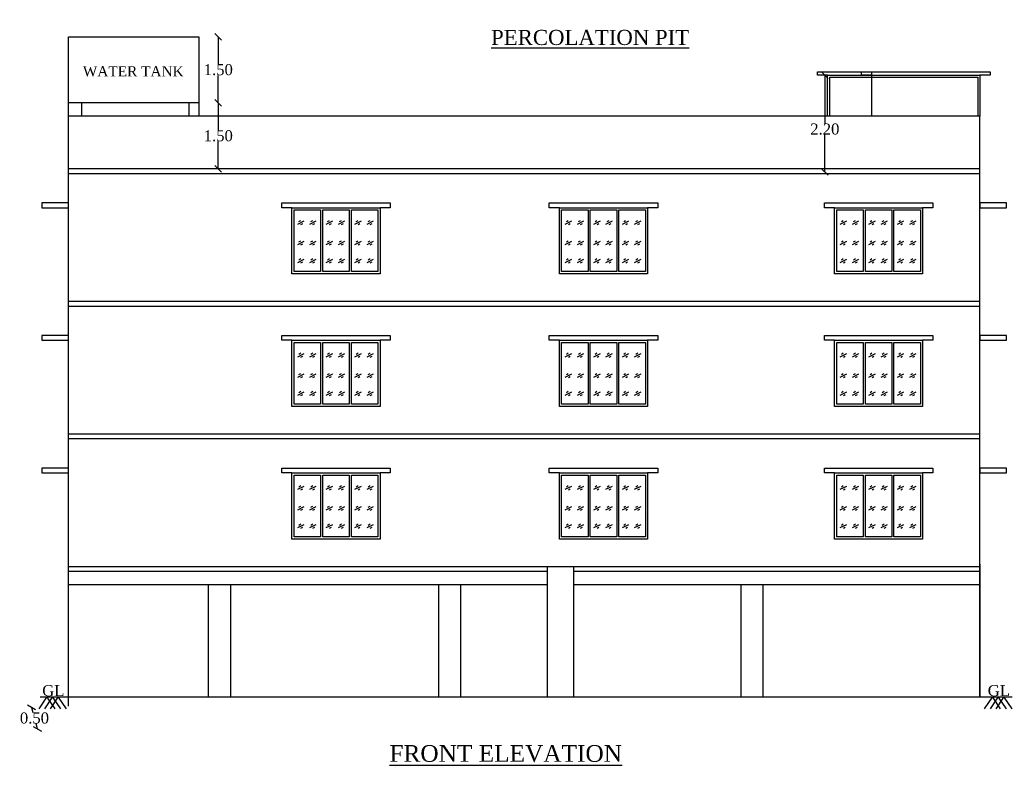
# Model space of a CAD drawing. Header units: metres. Extents: x 0 to 230, y 0 to 91.
# Drawn here: x 11.85 to 34.37, y 41.58 to 58.49 of the extents above; entities that cross this region are included whole.
import ezdxf
from ezdxf.enums import TextEntityAlignment as Align

# ---------------------------------------------------------------- set-up
doc = ezdxf.new("R2010")
doc.units = ezdxf.units.M
doc.header["$MEASUREMENT"] = 0
doc.header["$PDMODE"] = 33
doc.header["$PDSIZE"] = -3
doc.styles.add('Isa-', font='times.ttf')
doc.styles.add('ROMAND', font='romand.shx', dxfattribs={"width": 0.75})
doc.styles.get("Standard").update_dxf_attribs({"font": 'times.ttf', "height": 0.25})
doc.dimstyles.new('ISO-25', dxfattribs={"dimscale": 0, "dimtxt": 0.25, "dimasz": 0.15, "dimexe": 1.25, "dimexo": 0.625, "dimgap": 0, "dimtad": 0, "dimtih": 1, "dimtoh": 1, "dimzin": 1, "dimdsep": 46, "dimtxsty": 'Standard', "dimblk": 'OBLIQUE', "dimcen": 0, "dimse1": 1, "dimse2": 1, "dimclrd": 1, "dimclrt": 3, "dimadec": 0, "dimazin": 2, "dimtfac": 1, "dimtix": 1, "dimtofl": 0, "dimtmove": 0, "dimatfit": 3, "dimfxl": 0, "dimtolj": 1, "dimarcsym": 0})
doc.dimstyles.new('STANDARD_WS', dxfattribs={"dimtxt": 0.18, "dimasz": 0.18, "dimexe": 0.18, "dimexo": 0.0625, "dimgap": 0.09, "dimtad": 0, "dimtih": 1, "dimtoh": 1, "dimdec": 4, "dimzin": 0, "dimdsep": 46, "dimtxsty": 'Standard', "dimcen": 0.09, "dimadec": 0, "dimazin": 0, "dimtfac": 1, "dimtdec": 4, "dimtofl": 0, "dimtmove": 0, "dimatfit": 3, "dimfxl": 0, "dimtolj": 1, "dimtzin": 0, "dimarcsym": 0})
pattern_1 = [(90, (8099.40017, -1402.06743), (-0.062727021, 0.062727021), [0.016633025, -0.108821018]), (45, (8099.40017, -1402.06743), (-0.062727064, 0.062727064), [0.016633025, -0.07207644]), (135, (8099.40017, -1402.06743), (-0.062727064, -0.062727064), [0.016633025, -0.07207644])]

# ---------------------------------------------------------------- blocks, each defined once
blk = doc.blocks.new('_Oblique')
at = {"color": 0, "linetype": 'ByBlock', "lineweight": -2}
blk.add_line((-0.5, -0.5), (0.5, 0.5), dxfattribs=at)
blk = doc.blocks.new('*D142')
at = {"color": 1, "lineweight": -2}
for p, q in [((16.357, 58.108), (16.357, 57.485)), ((16.357, 56.608), (16.357, 57.23))]:
    blk.add_line(p, q, dxfattribs=at)
at = {"layer": 'Defpoints', "color": 0}
for p in [(15.917, 58.108), (15.917, 56.608), (16.357, 56.608)]:
    blk.add_point(p, dxfattribs=at)
at = {"color": 1, "lineweight": -2, "xscale": 0.15, "yscale": 0.15, "zscale": 0.15}
for p, rotation in [((16.357, 58.108), 90), ((16.357, 56.608), 270)]:
    blk.add_blockref('_Oblique', p, dxfattribs=dict(at, rotation=rotation))
at = {"color": 3, "insert": (16.357, 57.358), "char_height": 0.25, "attachment_point": 5}
blk.add_mtext('\\A1;1.50', dxfattribs=at)
blk = doc.blocks.new('*D48')
at = {"color": 1, "lineweight": -2}
for p, q in [((16.357, 56.608), (16.357, 55.985)), ((16.357, 55.108), (16.357, 55.73))]:
    blk.add_line(p, q, dxfattribs=at)
at = {"layer": 'Defpoints', "color": 0}
for p in [(15.917, 56.608), (15.917, 55.108), (16.357, 55.108)]:
    blk.add_point(p, dxfattribs=at)
at = {"color": 1, "lineweight": -2, "xscale": 0.15, "yscale": 0.15, "zscale": 0.15}
for p, rotation in [((16.357, 56.608), 90), ((16.357, 55.108), 270)]:
    blk.add_blockref('_Oblique', p, dxfattribs=dict(at, rotation=rotation))
at = {"color": 3, "insert": (16.357, 55.858), "char_height": 0.25, "attachment_point": 5}
blk.add_mtext('\\A1;1.50', dxfattribs=at)
blk = doc.blocks.new('*D49')
at = {"color": 1, "lineweight": -2}
for p, q in [((30.118, 57.238), (30.118, 56.138)), ((30.118, 55.038), (30.118, 55.883))]:
    blk.add_line(p, q, dxfattribs=at)
at = {"layer": 'Defpoints', "color": 0}
for p in [(30.118, 57.238), (30.118, 55.038), (30.118, 55.038)]:
    blk.add_point(p, dxfattribs=at)
at = {"color": 1, "lineweight": -2, "xscale": 0.15, "yscale": 0.15, "zscale": 0.15}
for p, rotation in [((30.118, 57.238), 90), ((30.118, 55.038), 270)]:
    blk.add_blockref('_Oblique', p, dxfattribs=dict(at, rotation=rotation))
at = {"color": 3, "insert": (30.118, 56.011), "char_height": 0.25, "attachment_point": 5}
blk.add_mtext('\\A1;2.20', dxfattribs=at)
blk = doc.blocks.new('*D50')
at = {"color": 1, "lineweight": -2}
for p, q in [((12.119, 42.883), (12.15, 42.77)), ((12.253, 42.402), (12.222, 42.515))]:
    blk.add_line(p, q, dxfattribs=at)
at = {"layer": 'Defpoints', "color": 0}
for p in [(13.179, 43.18), (12.119, 42.883), (13.314, 42.698)]:
    blk.add_point(p, dxfattribs=at)
at = {"color": 1, "lineweight": -2, "xscale": 0.15, "yscale": 0.15, "zscale": 0.15}
for p, rotation in [((12.119, 42.883), 105.6239824092831), ((12.253, 42.402), 285.6239824092831)]:
    blk.add_blockref('_Oblique', p, dxfattribs=dict(at, rotation=rotation))
at = {"color": 3, "insert": (12.186, 42.643), "char_height": 0.25, "attachment_point": 5}
blk.add_mtext('\\A1;0.50', dxfattribs=at)
blk = doc.blocks.new('*D9')
at = {"color": 0, "lineweight": -2}
for p, q in [((8322.73, -1324.478), (8322.612, -1324.478)), ((8322.792, -1324.478), (8322.792, -1324.378)), ((8322.73, -1324.583), (8322.612, -1324.583)), ((8322.792, -1324.583), (8322.792, -1324.683))]:
    blk.add_line(p, q, dxfattribs=at)
at = {"layer": 'Defpoints', "color": 0}
for p in [(8322.792, -1324.478), (8322.792, -1324.583), (8322.792, -1324.583)]:
    blk.add_point(p, dxfattribs=at)
at = {"color": 0, "lineweight": -2, "xscale": 0.1, "yscale": 0.1, "zscale": 0.1}
for p, rotation in [((8322.792, -1324.478), 270), ((8322.792, -1324.583), 90)]:
    blk.add_blockref('_Oblique', p, dxfattribs=dict(at, rotation=rotation))
at = {"color": 3, "lineweight": 25, "insert": (8322.502, -1324.627), "char_height": 0.23, "attachment_point": 5}
blk.add_mtext('\\A1;.075', dxfattribs=at)
blk = doc.blocks.new('*D10')
at = {"color": 0, "lineweight": -2}
for p, q in [((8322.665, -1326.049), (8322.547, -1326.049)), ((8322.727, -1326.049), (8322.727, -1329.404)), ((8322.727, -1333.174), (8322.727, -1329.819)), ((8322.665, -1333.174), (8322.547, -1333.174))]:
    blk.add_line(p, q, dxfattribs=at)
at = {"layer": 'Defpoints', "color": 0}
for p in [(8322.727, -1326.049), (8322.727, -1333.174), (8322.727, -1333.174)]:
    blk.add_point(p, dxfattribs=at)
at = {"color": 0, "lineweight": -2, "xscale": 0.1, "yscale": 0.1, "zscale": 0.1}
for p, rotation in [((8322.727, -1326.049), 90), ((8322.727, -1333.174), 270)]:
    blk.add_blockref('_Oblique', p, dxfattribs=dict(at, rotation=rotation))
at = {"color": 3, "insert": (8322.727, -1329.612), "char_height": 0.23, "attachment_point": 5}
blk.add_mtext('\\A1;5.40', dxfattribs=at)
blk = doc.blocks.new('*D11')
at = {"color": 0, "lineweight": -2}
for p, q in [((8322.657, -1325.211), (8322.539, -1325.211)), ((8322.719, -1325.211), (8322.719, -1325.318)), ((8322.657, -1325.84), (8322.539, -1325.84)), ((8322.719, -1325.84), (8322.719, -1325.733))]:
    blk.add_line(p, q, dxfattribs=at)
at = {"layer": 'Defpoints', "color": 0}
for p in [(8322.719, -1325.211), (8322.719, -1325.84), (8322.719, -1325.84)]:
    blk.add_point(p, dxfattribs=at)
at = {"color": 0, "lineweight": -2, "xscale": 0.1, "yscale": 0.1, "zscale": 0.1}
for p, rotation in [((8322.719, -1325.211), 90), ((8322.719, -1325.84), 270)]:
    blk.add_blockref('_Oblique', p, dxfattribs=dict(at, rotation=rotation))
at = {"color": 3, "lineweight": 25, "insert": (8322.719, -1325.526), "char_height": 0.23, "attachment_point": 5}
blk.add_mtext('\\A1;0.45', dxfattribs=at)
blk = doc.blocks.new('*D12')
at = {"color": 0, "lineweight": -2}
for p, q in [((8322.908, -1323.002), (8322.908, -1322.884)), ((8323.886, -1323.002), (8323.886, -1322.884)), ((8322.908, -1323.064), (8323.008, -1323.064)), ((8323.886, -1323.064), (8323.785, -1323.064))]:
    blk.add_line(p, q, dxfattribs=at)
at = {"layer": 'Defpoints', "color": 0}
for p in [(8322.908, -1323.064), (8323.886, -1323.064), (8323.886, -1323.064)]:
    blk.add_point(p, dxfattribs=at)
at = {"color": 0, "lineweight": -2, "xscale": 0.1, "yscale": 0.1, "zscale": 0.1, "rotation": 180}
blk.add_blockref('_Oblique', (8322.908, -1323.064), dxfattribs=at)
at = {"color": 0, "lineweight": -2, "xscale": 0.1, "yscale": 0.1, "zscale": 0.1}
blk.add_blockref('_Oblique', (8323.886, -1323.064), dxfattribs=at)
at = {"color": 3, "lineweight": 25, "insert": (8323.397, -1323.064), "char_height": 0.23, "attachment_point": 5}
blk.add_mtext('\\A1;0.70', dxfattribs=at)
blk = doc.blocks.new('PQA')
at = {"lineweight": 25}
h = blk.add_hatch(dxfattribs=at)
h.set_pattern_fill('HEX', scale=0.010477, style=0)
h.set_pattern_definition([(0, (8077.306964, -1401.19121), (0, 0.057618474), [0.03326605, -0.066532098]), (120, (8077.306964, -1401.19121), (-0.049899062, -0.028809237), [0.03326605, -0.066532098]), (60, (8077.34023, -1401.19121), (-0.049899062, 0.028809237), [0.03326605, -0.066532098])])
h.paths.add_polyline_path([(8323.047, -1322.275, 1), (8323.746, -1322.275, 1)])
h = blk.add_hatch(dxfattribs=at)
h.set_pattern_fill('CROSS', scale=0.003492, style=0)
h.set_pattern_definition([(0, (8099.40017, -1402.067428), (0.0221773661, 0.0221773661), [0.011088683, -0.033266049]), (90, (8099.405715, -1402.072972), (-0.0221773661, 0.0221773661), [0.011088683, -0.033266049])])
h.paths.add_polyline_path([(8323.245, -1324.478), (8323.245, -1324.583), (8323.344, -1324.583), (8323.344, -1324.478)])
h.paths.add_polyline_path([(8323.455, -1324.478), (8323.371, -1324.478), (8323.371, -1324.583), (8323.455, -1324.583)])
h.paths.add_polyline_path([(8323.481, -1324.583), (8323.57, -1324.583), (8323.57, -1324.478), (8323.481, -1324.478)])
h.paths.add_polyline_path([(8323.597, -1324.583), (8323.671, -1324.583), (8323.671, -1324.478), (8323.597, -1324.478)])
h.paths.add_polyline_path([(8323.697, -1324.583), (8323.886, -1324.583), (8323.886, -1324.478), (8323.697, -1324.478)])
h.paths.add_polyline_path([(8323.09, -1324.478), (8322.909, -1324.478), (8322.909, -1324.583), (8323.09, -1324.583)])
h.paths.add_polyline_path([(8323.117, -1324.583), (8323.218, -1324.583), (8323.218, -1324.478), (8323.117, -1324.478)])
h = blk.add_hatch(dxfattribs=at)
h.set_pattern_fill('STEEL', scale=0.034925, style=0)
h.set_pattern_definition([(45, (8099.40017, -1402.06743), (-0.07840883, 0.07840883), []), (45, (8099.40017, -1402.01198), (-0.07840883, 0.07840883), [])])
h.paths.add_polyline_path([(8323.886, -1324.583), (8323.744, -1324.583), (8323.553, -1325.84), (8323.694, -1325.84)])
h.paths.add_polyline_path([(8323.1, -1325.84), (8323.242, -1325.84), (8323.05, -1324.583), (8322.909, -1324.583)])
h = blk.add_hatch(dxfattribs=at)
h.set_pattern_fill('GRASS', scale=0.010477, style=0)
h.set_pattern_definition([(90, (8099.40017, -1402.06743), (-0.18818106, 0.18818106), [0.04989907, -0.32646305]), (45, (8099.40017, -1402.06743), (-0.1881812, 0.1881812), [0.04989907, -0.21622932]), (135, (8099.40017, -1402.06743), (-0.1881812, -0.1881812), [0.04989907, -0.21622932])])
h.paths.add_polyline_path([(8323.744, -1324.583), (8323.05, -1324.583), (8323.146, -1325.211), (8323.648, -1325.211)])
h = blk.add_hatch(dxfattribs=at)
h.set_pattern_fill('GRASS', scale=0.003492, style=0)
h.set_pattern_definition(pattern_1)
h.paths.add_polyline_path([(8323.744, -1324.583), (8323.05, -1324.583), (8323.146, -1325.211), (8323.648, -1325.211)])
h = blk.add_hatch(dxfattribs=at)
h.set_pattern_fill('HEX', scale=0.010477, style=0)
h.set_pattern_definition([(0, (8099.40017, -1402.06743), (0, 0.057618474), [0.03326605, -0.066532098]), (120, (8099.40017, -1402.06743), (-0.049899062, -0.028809237), [0.03326605, -0.066532098]), (60, (8099.43344, -1402.06743), (-0.049899062, 0.028809237), [0.03326605, -0.066532098])])
h.paths.add_polyline_path([(8323.648, -1325.211), (8323.146, -1325.211), (8323.242, -1325.84), (8323.553, -1325.84)])
h = blk.add_hatch(dxfattribs=at)
h.set_pattern_fill('GRASS', scale=0.003492, style=0)
h.set_pattern_definition(pattern_1)
h.paths.add_polyline_path([(8323.834, -1326.049), (8323.834, -1325.84), (8323.554, -1325.84), (8323.554, -1326.049)])
h.paths.add_polyline_path([(8323.24, -1325.84), (8322.961, -1325.84), (8322.961, -1326.049), (8323.24, -1326.049)])
h = blk.add_hatch(dxfattribs=at)
h.set_pattern_fill('GRASS', scale=0.003492, style=0)
h.set_pattern_definition(pattern_1)
h.paths.add_polyline_path([(8323.554, -1325.84), (8323.24, -1325.84), (8323.24, -1333.174), (8323.554, -1333.174)])
at = {"color": 7, "lineweight": 25}
for p, q in [((8323.521, -1324.478), (8324.352, -1323.94)), ((8324.352, -1323.94), (8324.417, -1323.94)), ((8322.909, -1324.478), (8322.909, -1324.583)), ((8322.909, -1324.478), (8323.886, -1324.478)), ((8323.09, -1324.478), (8323.09, -1324.583)), ((8323.117, -1324.478), (8323.117, -1324.583)), ((8323.218, -1324.478), (8323.218, -1324.583)), ((8323.245, -1324.478), (8323.245, -1324.583)), ((8323.344, -1324.478), (8323.344, -1324.583)), ((8323.371, -1324.478), (8323.371, -1324.583)), ((8323.455, -1324.478), (8323.455, -1324.583)), ((8323.481, -1324.478), (8323.481, -1324.583)), ((8323.524, -1324.924), (8324.352, -1324.397)), ((8323.57, -1324.478), (8323.57, -1324.583)), ((8323.597, -1324.478), (8323.597, -1324.583)), ((8323.671, -1324.478), (8323.671, -1324.583)), ((8323.697, -1324.478), (8323.697, -1324.583)), ((8323.886, -1324.478), (8323.886, -1324.583)), ((8324.352, -1324.406), (8324.417, -1324.406)), ((8322.909, -1324.583), (8323.886, -1324.583)), ((8322.909, -1324.583), (8323.1, -1325.84)), ((8323.05, -1324.583), (8323.242, -1325.84)), ((8323.744, -1324.583), (8323.553, -1325.84)), ((8323.886, -1324.583), (8323.694, -1325.84)), ((8323.146, -1325.211), (8323.648, -1325.211)), ((8323.497, -1325.809), (8324.352, -1325.32)), ((8324.352, -1325.32), (8324.417, -1325.32)), ((8322.961, -1325.84), (8322.961, -1326.049)), ((8322.961, -1325.84), (8323.834, -1325.84)), ((8323.24, -1325.84), (8323.24, -1333.174)), ((8323.554, -1325.84), (8323.554, -1333.174)), ((8323.834, -1326.069), (8324.352, -1325.79)), ((8323.834, -1325.84), (8323.834, -1326.049)), ((8324.352, -1325.79), (8324.417, -1325.79)), ((8322.961, -1326.049), (8323.24, -1326.049)), ((8323.554, -1326.049), (8323.834, -1326.049)), ((8323.24, -1326.259), (8323.554, -1326.259)), ((8323.461, -1326.168), (8324.352, -1326.519)), ((8324.352, -1326.519), (8324.417, -1326.519)), ((8323.554, -1327.789), (8324.445, -1328.141)), ((8324.445, -1328.141), (8324.51, -1328.141)), ((8323.24, -1333.174), (8323.554, -1333.174))]:
    blk.add_line(p, q, dxfattribs=at)
for radius in [0.489, 0.349]:
    blk.add_circle((8323.397, -1322.275), radius, dxfattribs=at)
at = {"color": 7, "lineweight": 25, "style": 'ROMAND', "width": 0.75}
blk.add_text('%%UPLAN', height=0.352, dxfattribs=at).set_placement((8322.892, -1323.913))
at = {"color": 7, "lineweight": 25}
for s, height, p in [('BRICK WORK IN CM 1:6 & PLASTERING', 0.176, (8324.268, -1323.607)), ('PERFORATED R.C.C SLAB 3" Tk.', 0.176, (8324.504, -1324.065)), ('SAND FILLING', 0.176, (8324.504, -1324.531)), ('BRICK JELLY 1" Tk.', 0.176, (8324.504, -1325.446)), ('PCC 1:4:8  FOUNDATION', 0.176, (8324.504, -1325.915)), ('FILLED WITH PEBBLES 0.30M DEEP', 0.176, (8324.199, -1326.83)), ('250MM DIA PILE UPTO 5.40M DEEP ', 0.176, (8324.504, -1328.053)), ('FILLED WITH  BRICK BATS.', 0.176, (8324.504, -1328.5)), ('%%UPERCOLATION PIT', 0.352, (8323.27, -1335.229))]:
    blk.add_text(s, height=height, dxfattribs=at).set_placement(p)
at = {"color": 7}
blk.add_text('%%USECTION OF RAIN WATER', height=0.352, dxfattribs=at).set_placement((8322.076, -1334.398))
at = {"color": 7, "lineweight": 25}
dim = blk.add_linear_dim(base=(8323.886, -1323.064), p1=(8322.908, -1323.064), p2=(8323.886, -1323.064), text='0.70', dimstyle='STANDARD_WS', override={"dimtxt": 0.23, "dimasz": 0.1, "dimdec": 2, "dimblk1": 'OBLIQUE', "dimblk2": 'OBLIQUE', "dimsah": 1, "dimclrt": 3}, dxfattribs=at)
dim.commit()
dim.dimension.update_dxf_attribs({"geometry": '*D12', "text_midpoint": (8323.397, -1323.064)})
dim = blk.add_linear_dim(base=(8322.792, -1324.583), p1=(8322.792, -1324.478), p2=(8322.792, -1324.583), angle=90, text='.075', dimstyle='STANDARD_WS', override={"dimtxt": 0.23, "dimasz": 0.1, "dimdec": 2, "dimblk1": 'Oblique', "dimblk2": 'Oblique', "dimsah": 1, "dimclrt": 3, "dimtmove": 2}, dxfattribs=at)
dim.commit()
dim.dimension.update_dxf_attribs({"geometry": '*D9', "text_midpoint": (8322.502, -1324.627), "dimtype": 128})
dim = blk.add_linear_dim(base=(8322.719, -1325.84), p1=(8322.719, -1325.211), p2=(8322.719, -1325.84), angle=90, text='0.45', dimstyle='STANDARD_WS', override={"dimtxt": 0.23, "dimasz": 0.1, "dimdec": 2, "dimblk1": 'OBLIQUE', "dimblk2": 'OBLIQUE', "dimsah": 1, "dimclrt": 3}, dxfattribs=at)
dim.commit()
dim.dimension.update_dxf_attribs({"geometry": '*D11', "text_midpoint": (8322.719, -1325.526)})
at = {"color": 7}
dim = blk.add_linear_dim(base=(8322.727, -1333.174), p1=(8322.727, -1326.049), p2=(8322.727, -1333.174), angle=90, text='5.40', dimstyle='STANDARD_WS', override={"dimtxt": 0.23, "dimasz": 0.1, "dimdec": 2, "dimblk1": 'OBLIQUE', "dimblk2": 'OBLIQUE', "dimsah": 1, "dimclrt": 3}, dxfattribs=at)
dim.commit()
dim.dimension.update_dxf_attribs({"geometry": '*D10', "text_midpoint": (8322.727, -1329.612)})

msp = doc.modelspace()

# ---------------------------------------------------------------- linework, layer by layer
at = {"color": 7}
for p, q in [((29.948, 57.238), (29.948, 57.308)), ((29.948, 57.308), (33.868, 57.308)), ((30.178, 57.238), (29.948, 57.238)), ((30.948, 57.238), (30.948, 57.308)), ((31.178, 57.238), (30.948, 57.238)), ((31.178, 57.308), (31.178, 56.308)), ((33.868, 57.238), (33.638, 57.238)), ((33.868, 57.308), (33.868, 57.238)), ((12.957, 42.918), (12.957, 56.608)), ((13.257, 56.608), (13.257, 56.308)), ((15.687, 56.608), (15.687, 56.308)), ((15.917, 56.608), (15.917, 56.308)), ((33.638, 56.308), (12.957, 56.308)), ((33.638, 43.118), (33.638, 56.308)), ((33.638, 55.108), (12.957, 55.108)), ((33.638, 54.998), (12.957, 54.998)), ((33.638, 52.098), (12.957, 52.098)), ((33.638, 51.988), (12.957, 51.988)), ((33.638, 49.088), (12.957, 49.088)), ((33.638, 48.978), (12.957, 48.978)), ((33.638, 46.078), (12.957, 46.078)), ((23.817, 45.968), (12.957, 45.968)), ((23.817, 46.078), (23.817, 43.118)), ((24.417, 46.078), (24.417, 43.118)), ((33.638, 45.968), (24.417, 45.968)), ((33.638, 46.14), (33.638, 43.118)), ((23.817, 45.668), (12.957, 45.668)), ((16.131, 45.668), (16.131, 43.118)), ((16.631, 45.668), (16.631, 43.118)), ((21.353, 45.668), (21.353, 43.118)), ((21.853, 45.668), (21.853, 43.118)), ((33.638, 45.668), (24.417, 45.668)), ((28.214, 45.668), (28.214, 43.118)), ((28.714, 45.668), (28.714, 43.118)), ((12.957, 43.118), (12.318, 43.118)), ((34.368, 43.118), (12.957, 43.118))]:
    msp.add_line(p, q, dxfattribs=at)
at = {"color": 30, "lineweight": -3}
for p, q in [((18.158, 53.856), (18.304, 53.929)), ((18.184, 53.914), (18.227, 53.94)), ((18.229, 53.844), (18.272, 53.868)), ((18.433, 53.856), (18.579, 53.929)), ((18.459, 53.914), (18.501, 53.94)), ((18.503, 53.844), (18.547, 53.868)), ((18.808, 53.856), (18.954, 53.929)), ((18.834, 53.914), (18.877, 53.94)), ((18.879, 53.844), (18.922, 53.868)), ((19.083, 53.856), (19.229, 53.929)), ((19.109, 53.914), (19.151, 53.94)), ((19.153, 53.844), (19.197, 53.868)), ((19.458, 53.856), (19.604, 53.929)), ((19.484, 53.914), (19.527, 53.94)), ((19.529, 53.844), (19.572, 53.868)), ((19.733, 53.856), (19.879, 53.929)), ((19.759, 53.914), (19.801, 53.94)), ((19.803, 53.844), (19.847, 53.868)), ((24.229, 53.856), (24.375, 53.929)), ((24.255, 53.914), (24.297, 53.94)), ((24.3, 53.844), (24.343, 53.868)), ((24.503, 53.856), (24.649, 53.929)), ((24.53, 53.914), (24.572, 53.94)), ((24.574, 53.844), (24.618, 53.868)), ((24.879, 53.856), (25.025, 53.929)), ((24.905, 53.914), (24.947, 53.94)), ((24.95, 53.844), (24.993, 53.868)), ((25.153, 53.856), (25.299, 53.929)), ((25.18, 53.914), (25.222, 53.94)), ((25.224, 53.844), (25.268, 53.868)), ((25.529, 53.856), (25.675, 53.929)), ((25.555, 53.914), (25.597, 53.94)), ((25.6, 53.844), (25.643, 53.868)), ((25.803, 53.856), (25.949, 53.929)), ((25.83, 53.914), (25.872, 53.94)), ((25.874, 53.844), (25.918, 53.868)), ((30.468, 53.856), (30.614, 53.929)), ((30.495, 53.914), (30.537, 53.94)), ((30.539, 53.844), (30.583, 53.868)), ((30.743, 53.856), (30.889, 53.929)), ((30.769, 53.914), (30.812, 53.94)), ((30.814, 53.844), (30.857, 53.868)), ((31.118, 53.856), (31.264, 53.929)), ((31.145, 53.914), (31.187, 53.94)), ((31.189, 53.844), (31.233, 53.868)), ((31.393, 53.856), (31.539, 53.929)), ((31.419, 53.914), (31.462, 53.94)), ((31.464, 53.844), (31.507, 53.868)), ((31.768, 53.856), (31.914, 53.929)), ((31.795, 53.914), (31.837, 53.94)), ((31.839, 53.844), (31.883, 53.868)), ((32.043, 53.856), (32.189, 53.929)), ((32.069, 53.914), (32.112, 53.94)), ((32.114, 53.844), (32.157, 53.868)), ((18.158, 53.393), (18.304, 53.466)), ((18.184, 53.451), (18.227, 53.477)), ((18.229, 53.381), (18.272, 53.405)), ((18.433, 53.393), (18.579, 53.466)), ((18.459, 53.451), (18.501, 53.477)), ((18.503, 53.381), (18.547, 53.405)), ((18.808, 53.393), (18.954, 53.466)), ((18.834, 53.451), (18.877, 53.477)), ((18.879, 53.381), (18.922, 53.405)), ((19.083, 53.393), (19.229, 53.466)), ((19.109, 53.451), (19.151, 53.477)), ((19.153, 53.381), (19.197, 53.405)), ((19.458, 53.393), (19.604, 53.466)), ((19.484, 53.451), (19.527, 53.477)), ((19.529, 53.381), (19.572, 53.405)), ((19.733, 53.393), (19.879, 53.466)), ((19.759, 53.451), (19.801, 53.477)), ((19.803, 53.381), (19.847, 53.405)), ((24.229, 53.393), (24.375, 53.466)), ((24.255, 53.451), (24.297, 53.477)), ((24.3, 53.381), (24.343, 53.405)), ((24.503, 53.393), (24.649, 53.466)), ((24.53, 53.451), (24.572, 53.477)), ((24.574, 53.381), (24.618, 53.405)), ((24.879, 53.393), (25.025, 53.466)), ((24.905, 53.451), (24.947, 53.477)), ((24.95, 53.381), (24.993, 53.405)), ((25.153, 53.393), (25.299, 53.466)), ((25.18, 53.451), (25.222, 53.477)), ((25.224, 53.381), (25.268, 53.405)), ((25.529, 53.393), (25.675, 53.466)), ((25.555, 53.451), (25.597, 53.477)), ((25.6, 53.381), (25.643, 53.405)), ((25.803, 53.393), (25.949, 53.466)), ((25.83, 53.451), (25.872, 53.477)), ((25.874, 53.381), (25.918, 53.405)), ((30.468, 53.393), (30.614, 53.466)), ((30.495, 53.451), (30.537, 53.477)), ((30.539, 53.381), (30.583, 53.405)), ((30.743, 53.393), (30.889, 53.466)), ((30.769, 53.451), (30.812, 53.477)), ((30.814, 53.381), (30.857, 53.405)), ((31.118, 53.393), (31.264, 53.466)), ((31.145, 53.451), (31.187, 53.477)), ((31.189, 53.381), (31.233, 53.405)), ((31.393, 53.393), (31.539, 53.466)), ((31.419, 53.451), (31.462, 53.477)), ((31.464, 53.381), (31.507, 53.405)), ((31.768, 53.393), (31.914, 53.466)), ((31.795, 53.451), (31.837, 53.477)), ((31.839, 53.381), (31.883, 53.405)), ((32.043, 53.393), (32.189, 53.466)), ((32.069, 53.451), (32.112, 53.477)), ((32.114, 53.381), (32.157, 53.405)), ((18.158, 52.986), (18.304, 53.059)), ((18.184, 53.044), (18.227, 53.071)), ((18.229, 52.974), (18.272, 52.998)), ((18.433, 52.986), (18.579, 53.059)), ((18.459, 53.044), (18.501, 53.071)), ((18.503, 52.974), (18.547, 52.998)), ((18.808, 52.986), (18.954, 53.059)), ((18.834, 53.044), (18.877, 53.071)), ((18.879, 52.974), (18.922, 52.998)), ((19.083, 52.986), (19.229, 53.059)), ((19.109, 53.044), (19.151, 53.071)), ((19.153, 52.974), (19.197, 52.998)), ((19.458, 52.986), (19.604, 53.059)), ((19.484, 53.044), (19.527, 53.071)), ((19.529, 52.974), (19.572, 52.998)), ((19.733, 52.986), (19.879, 53.059)), ((19.759, 53.044), (19.801, 53.071)), ((19.803, 52.974), (19.847, 52.998)), ((24.229, 52.986), (24.375, 53.059)), ((24.255, 53.044), (24.297, 53.071)), ((24.3, 52.974), (24.343, 52.998)), ((24.503, 52.986), (24.649, 53.059)), ((24.53, 53.044), (24.572, 53.071)), ((24.574, 52.974), (24.618, 52.998)), ((24.879, 52.986), (25.025, 53.059)), ((24.905, 53.044), (24.947, 53.071)), ((24.95, 52.974), (24.993, 52.998)), ((25.153, 52.986), (25.299, 53.059)), ((25.18, 53.044), (25.222, 53.071)), ((25.224, 52.974), (25.268, 52.998)), ((25.529, 52.986), (25.675, 53.059)), ((25.555, 53.044), (25.597, 53.071)), ((25.6, 52.974), (25.643, 52.998)), ((25.803, 52.986), (25.949, 53.059)), ((25.83, 53.044), (25.872, 53.071)), ((25.874, 52.974), (25.918, 52.998)), ((30.468, 52.986), (30.614, 53.059)), ((30.495, 53.044), (30.537, 53.071)), ((30.539, 52.974), (30.583, 52.998)), ((30.743, 52.986), (30.889, 53.059)), ((30.769, 53.044), (30.812, 53.071)), ((30.814, 52.974), (30.857, 52.998)), ((31.118, 52.986), (31.264, 53.059)), ((31.145, 53.044), (31.187, 53.071)), ((31.189, 52.974), (31.233, 52.998)), ((31.393, 52.986), (31.539, 53.059)), ((31.419, 53.044), (31.462, 53.071)), ((31.464, 52.974), (31.507, 52.998)), ((31.768, 52.986), (31.914, 53.059)), ((31.795, 53.044), (31.837, 53.071)), ((31.839, 52.974), (31.883, 52.998)), ((32.043, 52.986), (32.189, 53.059)), ((32.069, 53.044), (32.112, 53.071)), ((32.114, 52.974), (32.157, 52.998)), ((18.158, 50.846), (18.304, 50.919)), ((18.184, 50.904), (18.227, 50.93)), ((18.433, 50.846), (18.579, 50.919)), ((18.459, 50.904), (18.501, 50.93)), ((18.808, 50.846), (18.954, 50.919)), ((18.834, 50.904), (18.877, 50.93)), ((19.083, 50.846), (19.229, 50.919)), ((19.109, 50.904), (19.151, 50.93)), ((19.458, 50.846), (19.604, 50.919)), ((19.484, 50.904), (19.527, 50.93)), ((19.733, 50.846), (19.879, 50.919)), ((19.759, 50.904), (19.801, 50.93)), ((24.229, 50.846), (24.375, 50.919)), ((24.255, 50.904), (24.297, 50.93)), ((24.503, 50.846), (24.649, 50.919)), ((24.53, 50.904), (24.572, 50.93)), ((24.879, 50.846), (25.025, 50.919)), ((24.905, 50.904), (24.947, 50.93)), ((25.153, 50.846), (25.299, 50.919)), ((25.18, 50.904), (25.222, 50.93)), ((25.529, 50.846), (25.675, 50.919)), ((25.555, 50.904), (25.597, 50.93)), ((25.803, 50.846), (25.949, 50.919)), ((25.83, 50.904), (25.872, 50.93)), ((30.468, 50.846), (30.614, 50.919)), ((30.495, 50.904), (30.537, 50.93)), ((30.743, 50.846), (30.889, 50.919)), ((30.769, 50.904), (30.812, 50.93)), ((31.118, 50.846), (31.264, 50.919)), ((31.145, 50.904), (31.187, 50.93)), ((31.393, 50.846), (31.539, 50.919)), ((31.419, 50.904), (31.462, 50.93)), ((31.768, 50.846), (31.914, 50.919)), ((31.795, 50.904), (31.837, 50.93)), ((32.043, 50.846), (32.189, 50.919)), ((32.069, 50.904), (32.112, 50.93)), ((18.229, 50.834), (18.272, 50.858)), ((18.503, 50.834), (18.547, 50.858)), ((18.879, 50.834), (18.922, 50.858)), ((19.153, 50.834), (19.197, 50.858)), ((19.529, 50.834), (19.572, 50.858)), ((19.803, 50.834), (19.847, 50.858)), ((24.3, 50.834), (24.343, 50.858)), ((24.574, 50.834), (24.618, 50.858)), ((24.95, 50.834), (24.993, 50.858)), ((25.224, 50.834), (25.268, 50.858)), ((25.6, 50.834), (25.643, 50.858)), ((25.874, 50.834), (25.918, 50.858)), ((30.539, 50.834), (30.583, 50.858)), ((30.814, 50.834), (30.857, 50.858)), ((31.189, 50.834), (31.233, 50.858)), ((31.464, 50.834), (31.507, 50.858)), ((31.839, 50.834), (31.883, 50.858)), ((32.114, 50.834), (32.157, 50.858)), ((18.158, 50.383), (18.304, 50.456)), ((18.184, 50.441), (18.227, 50.467)), ((18.433, 50.383), (18.579, 50.456)), ((18.459, 50.441), (18.501, 50.467)), ((18.808, 50.383), (18.954, 50.456)), ((18.834, 50.441), (18.877, 50.467)), ((19.083, 50.383), (19.229, 50.456)), ((19.109, 50.441), (19.151, 50.467)), ((19.458, 50.383), (19.604, 50.456)), ((19.484, 50.441), (19.527, 50.467)), ((19.733, 50.383), (19.879, 50.456)), ((19.759, 50.441), (19.801, 50.467)), ((24.229, 50.383), (24.375, 50.456)), ((24.255, 50.441), (24.297, 50.467)), ((24.503, 50.383), (24.649, 50.456)), ((24.53, 50.441), (24.572, 50.467)), ((24.879, 50.383), (25.025, 50.456)), ((24.905, 50.441), (24.947, 50.467)), ((25.153, 50.383), (25.299, 50.456)), ((25.18, 50.441), (25.222, 50.467)), ((25.529, 50.383), (25.675, 50.456)), ((25.555, 50.441), (25.597, 50.467)), ((25.803, 50.383), (25.949, 50.456)), ((25.83, 50.441), (25.872, 50.467)), ((30.468, 50.383), (30.614, 50.456)), ((30.495, 50.441), (30.537, 50.467)), ((30.743, 50.383), (30.889, 50.456)), ((30.769, 50.441), (30.812, 50.467)), ((31.118, 50.383), (31.264, 50.456)), ((31.145, 50.441), (31.187, 50.467)), ((31.393, 50.383), (31.539, 50.456)), ((31.419, 50.441), (31.462, 50.467)), ((31.768, 50.383), (31.914, 50.456)), ((31.795, 50.441), (31.837, 50.467)), ((32.043, 50.383), (32.189, 50.456)), ((32.069, 50.441), (32.112, 50.467)), ((18.229, 50.371), (18.272, 50.395)), ((18.503, 50.371), (18.547, 50.395)), ((18.879, 50.371), (18.922, 50.395)), ((19.153, 50.371), (19.197, 50.395)), ((19.529, 50.371), (19.572, 50.395)), ((19.803, 50.371), (19.847, 50.395)), ((24.3, 50.371), (24.343, 50.395)), ((24.574, 50.371), (24.618, 50.395)), ((24.95, 50.371), (24.993, 50.395)), ((25.224, 50.371), (25.268, 50.395)), ((25.6, 50.371), (25.643, 50.395)), ((25.874, 50.371), (25.918, 50.395)), ((30.539, 50.371), (30.583, 50.395)), ((30.814, 50.371), (30.857, 50.395)), ((31.189, 50.371), (31.233, 50.395)), ((31.464, 50.371), (31.507, 50.395)), ((31.839, 50.371), (31.883, 50.395)), ((32.114, 50.371), (32.157, 50.395)), ((18.158, 49.976), (18.304, 50.049)), ((18.184, 50.034), (18.227, 50.061)), ((18.229, 49.964), (18.272, 49.988)), ((18.433, 49.976), (18.579, 50.049)), ((18.459, 50.034), (18.501, 50.061)), ((18.503, 49.964), (18.547, 49.988)), ((18.808, 49.976), (18.954, 50.049)), ((18.834, 50.034), (18.877, 50.061)), ((18.879, 49.964), (18.922, 49.988)), ((19.083, 49.976), (19.229, 50.049)), ((19.109, 50.034), (19.151, 50.061)), ((19.153, 49.964), (19.197, 49.988)), ((19.458, 49.976), (19.604, 50.049)), ((19.484, 50.034), (19.527, 50.061)), ((19.529, 49.964), (19.572, 49.988)), ((19.733, 49.976), (19.879, 50.049)), ((19.759, 50.034), (19.801, 50.061)), ((19.803, 49.964), (19.847, 49.988)), ((24.229, 49.976), (24.375, 50.049)), ((24.255, 50.034), (24.297, 50.061)), ((24.3, 49.964), (24.343, 49.988)), ((24.503, 49.976), (24.649, 50.049)), ((24.53, 50.034), (24.572, 50.061)), ((24.574, 49.964), (24.618, 49.988)), ((24.879, 49.976), (25.025, 50.049)), ((24.905, 50.034), (24.947, 50.061)), ((24.95, 49.964), (24.993, 49.988)), ((25.153, 49.976), (25.299, 50.049)), ((25.18, 50.034), (25.222, 50.061)), ((25.224, 49.964), (25.268, 49.988)), ((25.529, 49.976), (25.675, 50.049)), ((25.555, 50.034), (25.597, 50.061)), ((25.6, 49.964), (25.643, 49.988)), ((25.803, 49.976), (25.949, 50.049)), ((25.83, 50.034), (25.872, 50.061)), ((25.874, 49.964), (25.918, 49.988)), ((30.468, 49.976), (30.614, 50.049)), ((30.495, 50.034), (30.537, 50.061)), ((30.539, 49.964), (30.583, 49.988)), ((30.743, 49.976), (30.889, 50.049)), ((30.769, 50.034), (30.812, 50.061)), ((30.814, 49.964), (30.857, 49.988)), ((31.118, 49.976), (31.264, 50.049)), ((31.145, 50.034), (31.187, 50.061)), ((31.189, 49.964), (31.233, 49.988)), ((31.393, 49.976), (31.539, 50.049)), ((31.419, 50.034), (31.462, 50.061)), ((31.464, 49.964), (31.507, 49.988)), ((31.768, 49.976), (31.914, 50.049)), ((31.795, 50.034), (31.837, 50.061)), ((31.839, 49.964), (31.883, 49.988)), ((32.043, 49.976), (32.189, 50.049)), ((32.069, 50.034), (32.112, 50.061)), ((32.114, 49.964), (32.157, 49.988)), ((18.158, 47.836), (18.304, 47.909)), ((18.184, 47.894), (18.227, 47.92)), ((18.229, 47.824), (18.272, 47.848)), ((18.433, 47.836), (18.579, 47.909)), ((18.459, 47.894), (18.501, 47.92)), ((18.503, 47.824), (18.547, 47.848)), ((18.808, 47.836), (18.954, 47.909)), ((18.834, 47.894), (18.877, 47.92)), ((18.879, 47.824), (18.922, 47.848)), ((19.083, 47.836), (19.229, 47.909)), ((19.109, 47.894), (19.151, 47.92)), ((19.153, 47.824), (19.197, 47.848)), ((19.458, 47.836), (19.604, 47.909)), ((19.484, 47.894), (19.527, 47.92)), ((19.529, 47.824), (19.572, 47.848)), ((19.733, 47.836), (19.879, 47.909)), ((19.759, 47.894), (19.801, 47.92)), ((19.803, 47.824), (19.847, 47.848)), ((24.229, 47.836), (24.375, 47.909)), ((24.255, 47.894), (24.297, 47.92)), ((24.3, 47.824), (24.343, 47.848)), ((24.503, 47.836), (24.649, 47.909)), ((24.53, 47.894), (24.572, 47.92)), ((24.574, 47.824), (24.618, 47.848)), ((24.879, 47.836), (25.025, 47.909)), ((24.905, 47.894), (24.947, 47.92)), ((24.95, 47.824), (24.993, 47.848)), ((25.153, 47.836), (25.299, 47.909)), ((25.18, 47.894), (25.222, 47.92)), ((25.224, 47.824), (25.268, 47.848)), ((25.529, 47.836), (25.675, 47.909)), ((25.555, 47.894), (25.597, 47.92)), ((25.6, 47.824), (25.643, 47.848)), ((25.803, 47.836), (25.949, 47.909)), ((25.83, 47.894), (25.872, 47.92)), ((25.874, 47.824), (25.918, 47.848)), ((30.468, 47.836), (30.614, 47.909)), ((30.495, 47.894), (30.537, 47.92)), ((30.539, 47.824), (30.583, 47.848)), ((30.743, 47.836), (30.889, 47.909)), ((30.769, 47.894), (30.812, 47.92)), ((30.814, 47.824), (30.857, 47.848)), ((31.118, 47.836), (31.264, 47.909)), ((31.145, 47.894), (31.187, 47.92)), ((31.189, 47.824), (31.233, 47.848)), ((31.393, 47.836), (31.539, 47.909)), ((31.419, 47.894), (31.462, 47.92)), ((31.464, 47.824), (31.507, 47.848)), ((31.768, 47.836), (31.914, 47.909)), ((31.795, 47.894), (31.837, 47.92)), ((31.839, 47.824), (31.883, 47.848)), ((32.043, 47.836), (32.189, 47.909)), ((32.069, 47.894), (32.112, 47.92)), ((32.114, 47.824), (32.157, 47.848)), ((18.158, 47.373), (18.304, 47.446)), ((18.184, 47.431), (18.227, 47.457)), ((18.229, 47.361), (18.272, 47.385)), ((18.433, 47.373), (18.579, 47.446)), ((18.459, 47.431), (18.501, 47.457)), ((18.503, 47.361), (18.547, 47.385)), ((18.808, 47.373), (18.954, 47.446)), ((18.834, 47.431), (18.877, 47.457)), ((18.879, 47.361), (18.922, 47.385)), ((19.083, 47.373), (19.229, 47.446)), ((19.109, 47.431), (19.151, 47.457)), ((19.153, 47.361), (19.197, 47.385)), ((19.458, 47.373), (19.604, 47.446)), ((19.484, 47.431), (19.527, 47.457)), ((19.529, 47.361), (19.572, 47.385)), ((19.733, 47.373), (19.879, 47.446)), ((19.759, 47.431), (19.801, 47.457)), ((19.803, 47.361), (19.847, 47.385)), ((24.229, 47.373), (24.375, 47.446)), ((24.255, 47.431), (24.297, 47.457)), ((24.3, 47.361), (24.343, 47.385)), ((24.503, 47.373), (24.649, 47.446)), ((24.53, 47.431), (24.572, 47.457)), ((24.574, 47.361), (24.618, 47.385)), ((24.879, 47.373), (25.025, 47.446)), ((24.905, 47.431), (24.947, 47.457)), ((24.95, 47.361), (24.993, 47.385)), ((25.153, 47.373), (25.299, 47.446)), ((25.18, 47.431), (25.222, 47.457)), ((25.224, 47.361), (25.268, 47.385)), ((25.529, 47.373), (25.675, 47.446)), ((25.555, 47.431), (25.597, 47.457)), ((25.6, 47.361), (25.643, 47.385)), ((25.803, 47.373), (25.949, 47.446)), ((25.83, 47.431), (25.872, 47.457)), ((25.874, 47.361), (25.918, 47.385)), ((30.468, 47.373), (30.614, 47.446)), ((30.495, 47.431), (30.537, 47.457)), ((30.539, 47.361), (30.583, 47.385)), ((30.743, 47.373), (30.889, 47.446)), ((30.769, 47.431), (30.812, 47.457)), ((30.814, 47.361), (30.857, 47.385)), ((31.118, 47.373), (31.264, 47.446)), ((31.145, 47.431), (31.187, 47.457)), ((31.189, 47.361), (31.233, 47.385)), ((31.393, 47.373), (31.539, 47.446)), ((31.419, 47.431), (31.462, 47.457)), ((31.464, 47.361), (31.507, 47.385)), ((31.768, 47.373), (31.914, 47.446)), ((31.795, 47.431), (31.837, 47.457)), ((31.839, 47.361), (31.883, 47.385)), ((32.043, 47.373), (32.189, 47.446)), ((32.069, 47.431), (32.112, 47.457)), ((32.114, 47.361), (32.157, 47.385)), ((18.158, 46.966), (18.304, 47.039)), ((18.184, 47.024), (18.227, 47.051)), ((18.229, 46.954), (18.272, 46.978)), ((18.433, 46.966), (18.579, 47.039)), ((18.459, 47.024), (18.501, 47.051)), ((18.503, 46.954), (18.547, 46.978)), ((18.808, 46.966), (18.954, 47.039)), ((18.834, 47.024), (18.877, 47.051)), ((18.879, 46.954), (18.922, 46.978)), ((19.083, 46.966), (19.229, 47.039)), ((19.109, 47.024), (19.151, 47.051)), ((19.153, 46.954), (19.197, 46.978)), ((19.458, 46.966), (19.604, 47.039)), ((19.484, 47.024), (19.527, 47.051)), ((19.529, 46.954), (19.572, 46.978)), ((19.733, 46.966), (19.879, 47.039)), ((19.759, 47.024), (19.801, 47.051)), ((19.803, 46.954), (19.847, 46.978)), ((24.229, 46.966), (24.375, 47.039)), ((24.255, 47.024), (24.297, 47.051)), ((24.3, 46.954), (24.343, 46.978)), ((24.503, 46.966), (24.649, 47.039)), ((24.53, 47.024), (24.572, 47.051)), ((24.574, 46.954), (24.618, 46.978)), ((24.879, 46.966), (25.025, 47.039)), ((24.905, 47.024), (24.947, 47.051)), ((24.95, 46.954), (24.993, 46.978)), ((25.153, 46.966), (25.299, 47.039)), ((25.18, 47.024), (25.222, 47.051)), ((25.224, 46.954), (25.268, 46.978)), ((25.529, 46.966), (25.675, 47.039)), ((25.555, 47.024), (25.597, 47.051)), ((25.6, 46.954), (25.643, 46.978)), ((25.803, 46.966), (25.949, 47.039)), ((25.83, 47.024), (25.872, 47.051)), ((25.874, 46.954), (25.918, 46.978)), ((30.468, 46.966), (30.614, 47.039)), ((30.495, 47.024), (30.537, 47.051)), ((30.539, 46.954), (30.583, 46.978)), ((30.743, 46.966), (30.889, 47.039)), ((30.769, 47.024), (30.812, 47.051)), ((30.814, 46.954), (30.857, 46.978)), ((31.118, 46.966), (31.264, 47.039)), ((31.145, 47.024), (31.187, 47.051)), ((31.189, 46.954), (31.233, 46.978)), ((31.393, 46.966), (31.539, 47.039)), ((31.419, 47.024), (31.462, 47.051)), ((31.464, 46.954), (31.507, 46.978)), ((31.768, 46.966), (31.914, 47.039)), ((31.795, 47.024), (31.837, 47.051)), ((31.839, 46.954), (31.883, 46.978)), ((32.043, 46.966), (32.189, 47.039)), ((32.069, 47.024), (32.112, 47.051)), ((32.114, 46.954), (32.157, 46.978))]:
    msp.add_line(p, q, dxfattribs=at)
at = {"color": 7}
for points in [[(12.957, 58.108), (15.917, 58.108), (15.917, 56.608), (12.957, 56.608)], [(12.357, 54.338), (12.357, 54.228), (12.957, 54.228), (12.957, 54.338)], [(33.638, 54.338), (33.638, 54.228), (34.238, 54.228), (34.238, 54.338)], [(12.357, 51.328), (12.357, 51.218), (12.957, 51.218), (12.957, 51.328)], [(33.638, 51.328), (33.638, 51.218), (34.238, 51.218), (34.238, 51.328)], [(12.357, 48.318), (12.357, 48.208), (12.957, 48.208), (12.957, 48.318)], [(33.638, 48.318), (33.638, 48.208), (34.238, 48.208), (34.238, 48.318)]]:
    msp.add_lwpolyline(points, close=True, dxfattribs=at)
for points in [[(30.178, 56.308), (30.178, 57.238), (33.638, 57.238), (33.638, 56.308)], [(30.228, 56.308), (30.228, 57.188), (33.588, 57.188), (33.588, 56.308)]]:
    msp.add_lwpolyline(points, dxfattribs=at)
at = {"color": 30, "lineweight": -2}
for points in [[(18.027, 54.228), (17.797, 54.228), (17.797, 54.338), (20.257, 54.338), (20.257, 54.338), (20.257, 54.228), (20.027, 54.228)], [(24.097, 54.228), (23.867, 54.228), (23.867, 54.338), (26.327, 54.338), (26.327, 54.338), (26.327, 54.228), (26.097, 54.228)], [(30.337, 54.228), (30.107, 54.228), (30.107, 54.338), (32.567, 54.338), (32.567, 54.338), (32.567, 54.228), (32.337, 54.228)], [(18.027, 51.218), (17.797, 51.218), (17.797, 51.328), (20.257, 51.328), (20.257, 51.328), (20.257, 51.218), (20.027, 51.218)], [(24.097, 51.218), (23.867, 51.218), (23.867, 51.328), (26.327, 51.328), (26.327, 51.328), (26.327, 51.218), (26.097, 51.218)], [(30.337, 51.218), (30.107, 51.218), (30.107, 51.328), (32.567, 51.328), (32.567, 51.328), (32.567, 51.218), (32.337, 51.218)], [(18.027, 48.208), (17.797, 48.208), (17.797, 48.318), (20.257, 48.318), (20.257, 48.318), (20.257, 48.208), (20.027, 48.208)], [(24.097, 48.208), (23.867, 48.208), (23.867, 48.318), (26.327, 48.318), (26.327, 48.318), (26.327, 48.208), (26.097, 48.208)], [(30.337, 48.208), (30.107, 48.208), (30.107, 48.318), (32.567, 48.318), (32.567, 48.318), (32.567, 48.208), (32.337, 48.208)]]:
    msp.add_lwpolyline(points, dxfattribs=at)
for points in [[(18.027, 54.228), (20.027, 54.228), (20.027, 52.728), (18.027, 52.728)], [(18.077, 54.178), (18.677, 54.178), (18.677, 52.778), (18.077, 52.778)], [(18.727, 54.178), (19.327, 54.178), (19.327, 52.778), (18.727, 52.778)], [(19.377, 54.178), (19.977, 54.178), (19.977, 52.778), (19.377, 52.778)], [(24.097, 54.228), (26.097, 54.228), (26.097, 52.728), (24.097, 52.728)], [(24.147, 54.178), (24.747, 54.178), (24.747, 52.778), (24.147, 52.778)], [(24.797, 54.178), (25.397, 54.178), (25.397, 52.778), (24.797, 52.778)], [(25.447, 54.178), (26.047, 54.178), (26.047, 52.778), (25.447, 52.778)], [(30.337, 54.228), (32.337, 54.228), (32.337, 52.728), (30.337, 52.728)], [(30.387, 54.178), (30.987, 54.178), (30.987, 52.778), (30.387, 52.778)], [(31.037, 54.178), (31.637, 54.178), (31.637, 52.778), (31.037, 52.778)], [(31.687, 54.178), (32.287, 54.178), (32.287, 52.778), (31.687, 52.778)], [(18.027, 51.218), (20.027, 51.218), (20.027, 49.718), (18.027, 49.718)], [(18.077, 51.168), (18.677, 51.168), (18.677, 49.768), (18.077, 49.768)], [(18.727, 51.168), (19.327, 51.168), (19.327, 49.768), (18.727, 49.768)], [(19.377, 51.168), (19.977, 51.168), (19.977, 49.768), (19.377, 49.768)], [(24.097, 51.218), (26.097, 51.218), (26.097, 49.718), (24.097, 49.718)], [(24.147, 51.168), (24.747, 51.168), (24.747, 49.768), (24.147, 49.768)], [(24.797, 51.168), (25.397, 51.168), (25.397, 49.768), (24.797, 49.768)], [(25.447, 51.168), (26.047, 51.168), (26.047, 49.768), (25.447, 49.768)], [(30.337, 51.218), (32.337, 51.218), (32.337, 49.718), (30.337, 49.718)], [(30.387, 51.168), (30.987, 51.168), (30.987, 49.768), (30.387, 49.768)], [(31.037, 51.168), (31.637, 51.168), (31.637, 49.768), (31.037, 49.768)], [(31.687, 51.168), (32.287, 51.168), (32.287, 49.768), (31.687, 49.768)], [(18.027, 48.208), (20.027, 48.208), (20.027, 46.708), (18.027, 46.708)], [(24.097, 48.208), (26.097, 48.208), (26.097, 46.708), (24.097, 46.708)], [(30.337, 48.208), (32.337, 48.208), (32.337, 46.708), (30.337, 46.708)], [(18.077, 48.158), (18.677, 48.158), (18.677, 46.758), (18.077, 46.758)], [(18.727, 48.158), (19.327, 48.158), (19.327, 46.758), (18.727, 46.758)], [(19.377, 48.158), (19.977, 48.158), (19.977, 46.758), (19.377, 46.758)], [(24.147, 48.158), (24.747, 48.158), (24.747, 46.758), (24.147, 46.758)], [(24.797, 48.158), (25.397, 48.158), (25.397, 46.758), (24.797, 46.758)], [(25.447, 48.158), (26.047, 48.158), (26.047, 46.758), (25.447, 46.758)], [(30.387, 48.158), (30.987, 48.158), (30.987, 46.758), (30.387, 46.758)], [(31.037, 48.158), (31.637, 48.158), (31.637, 46.758), (31.037, 46.758)], [(31.687, 48.158), (32.287, 48.158), (32.287, 46.758), (31.687, 46.758)]]:
    msp.add_lwpolyline(points, close=True, dxfattribs=at)
at = {"color": 3, "lineweight": -3}
for points in [[(12.291, 42.854), (12.468, 43.118), (12.646, 42.854)], [(12.421, 42.854), (12.598, 43.118), (12.776, 42.854)], [(12.55, 42.854), (12.728, 43.118), (12.906, 42.854)], [(33.744, 42.854), (33.922, 43.118), (34.099, 42.854)], [(33.874, 42.854), (34.051, 43.118), (34.229, 42.854)], [(34.003, 42.854), (34.181, 43.118), (34.359, 42.854)]]:
    msp.add_lwpolyline(points, dxfattribs=at)

# ---------------------------------------------------------------- block references
at = {"color": 210, "lineweight": -3, "xscale": 0.9720776943149758, "yscale": 0.9720776943149758, "zscale": 0.9720776943149758}
msp.add_blockref('PQA', (-8068.319, 1355.867), dxfattribs=at)

# ---------------------------------------------------------------- texts
at = {"color": 85, "style": 'Isa-'}
for s, height, p in [('WATER TANK', 0.23, (14.428, 57.323)), ('%%UFRONT ELEVATION', 0.38, (22.878, 41.841))]:
    msp.add_text(s, height=height, dxfattribs=at).set_placement(p, align=Align.MIDDLE_CENTER)
at = {"color": 85, "lineweight": -2}
for p in [(12.615, 43.142), (34.066, 43.142)]:
    msp.add_text('GL', height=0.25, dxfattribs=at).set_placement(p, align=Align.CENTER)

# ---------------------------------------------------------------- dimensions: what is measured, and where the dimension line sits
at = {"color": 7}
for base, p1, p2, override, picture, middle in [((16.357, 56.608), (15.917, 58.108), (15.917, 56.608), {"dimscale": 1}, '*D142', (16.357, 57.358)), ((16.357, 55.108), (15.917, 56.608), (15.917, 55.108), {"dimscale": 1, "dimtmove": 1}, '*D48', (16.357, 55.858))]:
    dim = msp.add_linear_dim(base=base, p1=p1, p2=p2, angle=90, dimstyle='ISO-25', override=override, dxfattribs=at)
    dim.commit()
    dim.dimension.update_dxf_attribs({"geometry": picture, "text_midpoint": middle})
dim = msp.add_linear_dim(base=(30.118, 55.038), p1=(30.118, 57.238), p2=(30.118, 55.038), angle=90, dimstyle='ISO-25', override={"dimscale": 1}, dxfattribs=at)
dim.commit()
dim.dimension.update_dxf_attribs({"geometry": '*D49', "text_midpoint": (30.118, 56.011), "dimtype": 160})
at = {"color": 1}
dim = msp.add_linear_dim(base=(12.119, 42.883), p1=(13.314, 42.698), p2=(13.179, 43.18), angle=285.624, dimstyle='ISO-25', override={"dimscale": 1, "dimtmove": 1}, dxfattribs=at)
dim.commit()
dim.dimension.update_dxf_attribs({"geometry": '*D50', "text_midpoint": (12.186, 42.643)})

doc.saveas('drawing.dxf')
